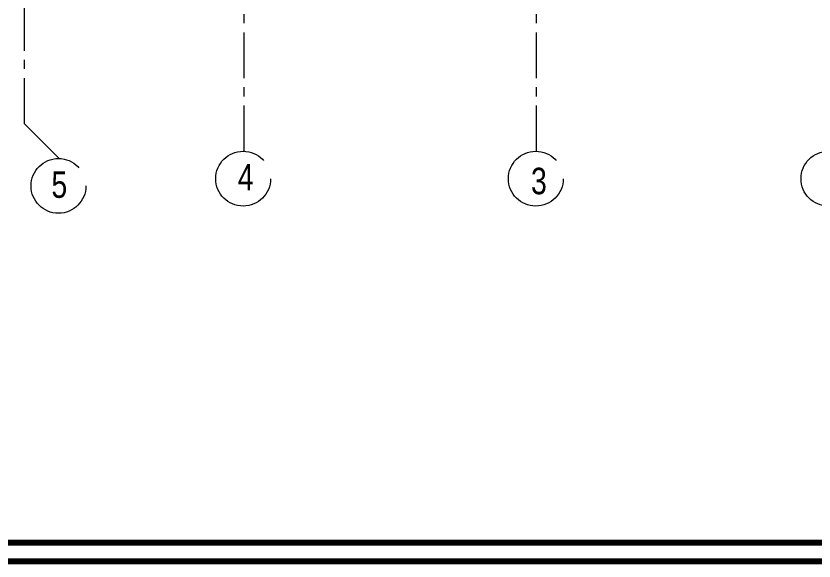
# Model space of a CAD drawing. Extents: x 800 to 995, y 398 to 804.
# Drawn here: x 901.25 to 914.34, y 570.36 to 579.31 of the extents above; entities that cross this region are included whole.
import ezdxf

# ---------------------------------------------------------------- set-up
doc = ezdxf.new("R2010")
doc.units = 0
doc.header["$MEASUREMENT"] = 0
doc.linetypes.add('CENTERX2', pattern=[4, 2.5, -0.5, 0.5, -0.5])
for name, color, linetype, lineweight in [('axis', 1, 'CENTERX2', 5), ('txt in circle', 11, 'CONTINUOUS', 13), ('UG-BORDER', 20, 'CONTINUOUS', 80)]:
    doc.layers.add(name, color=color, linetype=linetype, lineweight=lineweight)
doc.styles.add('SOSA2', font='SOSA.shx', dxfattribs={"width": 0.8})

msp = doc.modelspace()

# ---------------------------------------------------------------- linework, layer by layer
at = {"layer": 'axis', "color": 0, "ltscale": 0.3}
for p, q in [((901.395, 577.536), (901.395, 579.747)), ((909.795, 577.086), (909.795, 579.747)), ((904.995, 577.086), (904.995, 579.497))]:
    msp.add_line(p, q, dxfattribs=at)
at = {"layer": 'axis', "color": 0, "ltscale": 2}
msp.add_line((901.395, 577.536), (901.965, 576.968), dxfattribs=at)
at = {"layer": 'axis', "color": 0}
for centre in [(904.981, 576.636), (909.781, 576.636), (914.581, 576.636), (901.952, 576.518)]:
    msp.add_circle(centre, 0.45, dxfattribs=at)
at = {"layer": 'UG-BORDER'}
for p, q in [((848.151, 570.664), (942.745, 570.664)), ((847.847, 570.361), (943.048, 570.361))]:
    msp.add_line(p, q, dxfattribs=at)

# ---------------------------------------------------------------- texts
at = {"layer": 'txt in circle', "color": 0, "ltscale": 0.01, "char_height": 0.435, "attachment_point": 5, "style": 'SOSA2'}
for s, insert in [('4', (905.023, 576.661)), ('5', (901.966, 576.536)), ('3', (909.832, 576.595))]:
    msp.add_mtext(s, dxfattribs=dict(at, insert=insert))

doc.saveas('drawing.dxf')
